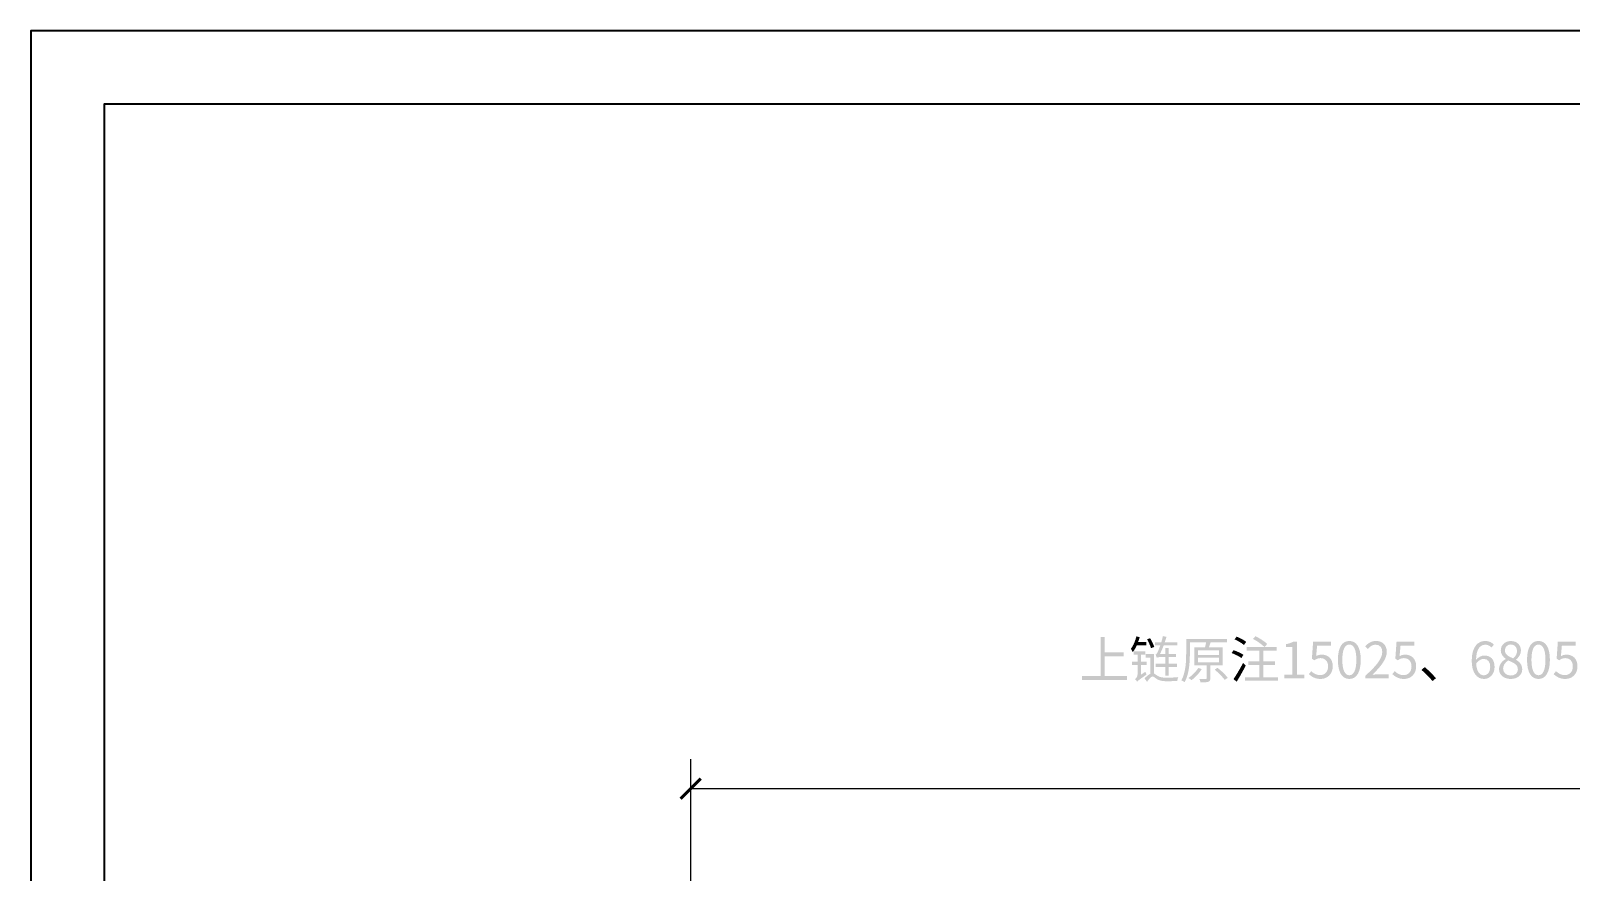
# Model space of a CAD drawing. Header units: millimetres. Extents: x -4600 to 229000, y -4300 to 19460.
# Drawn here: x 35400 to 43789, y 14875 to 19460 of the extents above; entities that cross this region are included whole.
import ezdxf

# ---------------------------------------------------------------- set-up
doc = ezdxf.new("R2010")
doc.units = ezdxf.units.MM
doc.header["$LTSCALE"] = 100
for name, color, linetype, lineweight in [('A-DIMS', 7, 'Continuous', 13), ('A-NOTE', 7, 'Continuous', 18), ('A-SHEET', 7, 'Continuous', 35)]:
    doc.layers.add(name, color=color, linetype=linetype, lineweight=lineweight)

# ---------------------------------------------------------------- blocks, each defined once
blk = doc.blocks.new('_ARCHTICK')
at = {"color": 0, "linetype": 'BYBLOCK', "const_width": 0.15}
blk.add_lwpolyline([(-0.5, -0.5), (0.5, 0.5)], dxfattribs=at)
blk = doc.blocks.new('*D10')
for p, q in [((-1006, 11550), (-1006, 13690.4)), ((-1006, 13530.4), (14020, 13530.4))]:
    blk.add_line(p, q)
at = {"layer": 'Defpoints'}
blk.add_point((-1006, 13530.4), dxfattribs=at)
at = {"layer": 'A-DIMS', "xscale": 110, "yscale": 110, "rotation": 180}
blk.add_blockref('_ARCHTICK', (-1006, 13530.4), dxfattribs=at)
blk = doc.blocks.new('SOURCE_DIMENSIONS')
at = {"layer": 'A-NOTE'}
blk.add_hatch(color=256, dxfattribs=at).paths.add_polyline_path([(1227.3, 14356.5), (1227.3, 14143.1), (1124.7, 14143.1), (1124.7, 14122.6), (1370, 14122.6), (1370, 14143.1), (1248.9, 14143.1), (1248.9, 14251.7), (1351.2, 14251.7), (1351.2, 14272.2), (1248.9, 14272.2), (1248.9, 14356.5), (1227.3, 14356.5)])
h = blk.add_hatch(color=256, dxfattribs=at)
edge = h.paths.add_edge_path()
edge.add_spline(control_points=[(1421.3, 14360), (1415, 14334.4), (1404.4, 14309), (1391, 14292.1)], knot_values=[0, 0, 0, 0, 1, 1, 1, 1], degree=3, periodic=0)
edge.add_spline(control_points=[(1391, 14292.1), (1394.6, 14287.7), (1400, 14278.2), (1401.4, 14273.8)], knot_values=[0, 0, 0, 0, 1, 1, 1, 1], degree=3, periodic=0)
edge.add_spline(control_points=[(1401.4, 14273.8), (1409.6, 14284.2), (1417, 14297), (1423.2, 14311.2)], knot_values=[0, 0, 0, 0, 1, 1, 1, 1], degree=3, periodic=0)
edge.add_line((1423.2, 14311.2), (1475.6, 14311.2))
edge.add_line((1475.6, 14311.2), (1475.6, 14329.5))
edge.add_line((1475.6, 14329.5), (1430.6, 14329.5))
edge.add_spline(control_points=[(1430.6, 14329.5), (1433.9, 14337.9), (1436.6, 14346.7), (1438.8, 14355.4)], knot_values=[0, 0, 0, 0, 1, 1, 1, 1], degree=3, periodic=0)
edge.add_line((1438.8, 14355.4), (1421.3, 14360))
h = blk.add_hatch(color=256, dxfattribs=at)
edge = h.paths.add_edge_path()
edge.add_line((1516.8, 14263.4), (1471.8, 14263.4))
edge.add_line((1471.8, 14263.4), (1471.8, 14244.6))
edge.add_line((1471.8, 14244.6), (1498, 14244.6))
edge.add_line((1498, 14244.6), (1498, 14156.7))
edge.add_spline(control_points=[(1498, 14156.7), (1487.9, 14152.1), (1476.7, 14142.3), (1465.8, 14130.8)], knot_values=[0, 0, 0, 0, 1, 1, 1, 1], degree=3, periodic=0)
edge.add_line((1465.8, 14130.8), (1479.2, 14112))
edge.add_spline(control_points=[(1479.2, 14112), (1489.8, 14127), (1501.5, 14141.5), (1509.2, 14141.5), (1514.6, 14141.5), (1522, 14134.4), (1531.3, 14128.1)], knot_values=[0, 0, 0, 0, 1, 1, 1, 2, 2, 2, 2], degree=3, periodic=0)
edge.add_spline(control_points=[(1531.3, 14128.1), (1545.7, 14118.8), (1562.4, 14115.3), (1585.3, 14115.3), (1601.7, 14115.3), (1629.5, 14116.1), (1644, 14116.9)], knot_values=[0, 0, 0, 0, 1, 1, 1, 2, 2, 2, 2], degree=3, periodic=0)
edge.add_spline(control_points=[(1644, 14116.9), (1644.2, 14122.6), (1646.7, 14132.5), (1648.9, 14137.9)], knot_values=[0, 0, 0, 0, 1, 1, 1, 1], degree=3, periodic=0)
edge.add_spline(control_points=[(1648.9, 14137.9), (1630.9, 14135.7), (1602.8, 14134.6), (1585.6, 14134.6), (1564.3, 14134.6), (1548.2, 14137.1), (1534.8, 14145.8), (1527.2, 14150.7), (1521.7, 14155.1), (1516.8, 14157.6)], knot_values=[0, 0, 0, 0, 1, 1, 1, 2, 2, 2, 3, 3, 3, 3], degree=3, periodic=0)
edge.add_line((1516.8, 14157.6), (1516.8, 14263.4))
edge = h.paths.add_edge_path(flags=0)
edge.add_line((1525.5, 14210.8), (1525.5, 14192.8))
edge.add_line((1525.5, 14192.8), (1578.5, 14192.8))
edge.add_line((1578.5, 14192.8), (1578.5, 14145.8))
edge.add_line((1578.5, 14145.8), (1596.8, 14145.8))
edge.add_line((1596.8, 14145.8), (1596.8, 14192.8))
edge.add_line((1596.8, 14192.8), (1642.9, 14192.8))
edge.add_line((1642.9, 14192.8), (1642.9, 14210.8))
edge.add_line((1642.9, 14210.8), (1596.8, 14210.8))
edge.add_line((1596.8, 14210.8), (1596.8, 14247.1))
edge.add_line((1596.8, 14247.1), (1636.9, 14247.1))
edge.add_line((1636.9, 14247.1), (1637.1, 14264.5))
edge.add_line((1637.1, 14264.5), (1596.8, 14264.5))
edge.add_line((1596.8, 14264.5), (1596.8, 14297.3))
edge.add_line((1596.8, 14297.3), (1578.5, 14297.3))
edge.add_line((1578.5, 14297.3), (1578.5, 14264.5))
edge.add_line((1578.5, 14264.5), (1549.8, 14264.5))
edge.add_spline(control_points=[(1549.8, 14264.5), (1556.7, 14278.2), (1563.5, 14293.7), (1569.7, 14310.4)], knot_values=[0, 0, 0, 0, 1, 1, 1, 1], degree=3, periodic=0)
edge.add_line((1569.7, 14310.4), (1644.2, 14310.4))
edge.add_line((1644.2, 14310.4), (1644.2, 14328.1))
edge.add_line((1644.2, 14328.1), (1576, 14328.1))
edge.add_spline(control_points=[(1576, 14328.1), (1579.3, 14337.9), (1582.3, 14347.7), (1585, 14357.3)], knot_values=[0, 0, 0, 0, 1, 1, 1, 1], degree=3, periodic=0)
edge.add_line((1585, 14357.3), (1565.4, 14361.4))
edge.add_spline(control_points=[(1565.4, 14361.4), (1563.2, 14350.2), (1560.2, 14338.7), (1556.9, 14328.1)], knot_values=[0, 0, 0, 0, 1, 1, 1, 1], degree=3, periodic=0)
edge.add_line((1556.9, 14328.1), (1523.1, 14328.1))
edge.add_line((1523.1, 14328.1), (1523.1, 14310.4))
edge.add_line((1523.1, 14310.4), (1550.9, 14310.4))
edge.add_spline(control_points=[(1550.9, 14310.4), (1546, 14295.6), (1541.1, 14283.9), (1538.9, 14279)], knot_values=[0, 0, 0, 0, 1, 1, 1, 1], degree=3, periodic=0)
edge.add_spline(control_points=[(1538.9, 14279), (1534.3, 14269.2), (1530.5, 14262.1), (1526.1, 14261)], knot_values=[0, 0, 0, 0, 1, 1, 1, 1], degree=3, periodic=0)
edge.add_spline(control_points=[(1526.1, 14261), (1528.3, 14256.1), (1531.3, 14247.1), (1532.1, 14243.2)], knot_values=[0, 0, 0, 0, 1, 1, 1, 1], degree=3, periodic=0)
edge.add_spline(control_points=[(1532.1, 14243.2), (1534.6, 14245.4), (1543, 14247.1), (1553.4, 14247.1)], knot_values=[0, 0, 0, 0, 1, 1, 1, 1], degree=3, periodic=0)
edge.add_line((1553.4, 14247.1), (1578.5, 14247.1))
edge.add_line((1578.5, 14247.1), (1578.5, 14210.8))
edge.add_line((1578.5, 14210.8), (1525.5, 14210.8))
h = blk.add_hatch(color=256, dxfattribs=at)
edge = h.paths.add_edge_path()
edge.add_spline(control_points=[(1479.4, 14344.2), (1487.6, 14329.2), (1496.9, 14308.7), (1500.7, 14295.6)], knot_values=[0, 0, 0, 0, 1, 1, 1, 1], degree=3, periodic=0)
edge.add_line((1500.7, 14295.6), (1518.5, 14302.2))
edge.add_spline(control_points=[(1518.5, 14302.2), (1514.4, 14315.3), (1504.8, 14334.9), (1496.1, 14349.9)], knot_values=[0, 0, 0, 0, 1, 1, 1, 1], degree=3, periodic=0)
edge.add_line((1496.1, 14349.9), (1479.4, 14344.2))
h = blk.add_hatch(color=256, dxfattribs=at)
edge = h.paths.add_edge_path()
edge.add_line((1737, 14300), (1737, 14201.5))
edge.add_line((1737, 14201.5), (1803.6, 14201.5))
edge.add_line((1803.6, 14201.5), (1803.6, 14131.9))
edge.add_spline(control_points=[(1803.6, 14131.9), (1803.6, 14128.6), (1802.5, 14127.6), (1798.4, 14127.3)], knot_values=[0, 0, 0, 0, 1, 1, 1, 1], degree=3, periodic=0)
edge.add_spline(control_points=[(1798.4, 14127.3), (1794.3, 14127.3), (1780.1, 14127.3), (1764, 14127.6)], knot_values=[0, 0, 0, 0, 1, 1, 1, 1], degree=3, periodic=0)
edge.add_spline(control_points=[(1764, 14127.6), (1766.7, 14122.4), (1769.5, 14114.7), (1770.3, 14109.5)], knot_values=[0, 0, 0, 0, 1, 1, 1, 1], degree=3, periodic=0)
edge.add_spline(control_points=[(1770.3, 14109.5), (1791.6, 14109.5), (1804.9, 14109.5), (1813.1, 14112.5), (1821.3, 14115.5), (1823.5, 14121), (1823.5, 14131.6)], knot_values=[0, 0, 0, 0, 1, 1, 1, 2, 2, 2, 2], degree=3, periodic=0)
edge.add_line((1823.5, 14131.6), (1823.5, 14201.5))
edge.add_line((1823.5, 14201.5), (1891.4, 14201.5))
edge.add_line((1891.4, 14201.5), (1891.4, 14300))
edge.add_line((1891.4, 14300), (1816.4, 14300))
edge.add_spline(control_points=[(1816.4, 14300), (1819.1, 14308.2), (1822.1, 14317.5), (1824.9, 14326.5)], knot_values=[0, 0, 0, 0, 1, 1, 1, 1], degree=3, periodic=0)
edge.add_line((1824.9, 14326.5), (1913.8, 14326.5))
edge.add_line((1913.8, 14326.5), (1913.8, 14345.6))
edge.add_line((1913.8, 14345.6), (1692.3, 14345.6))
edge.add_line((1692.3, 14345.6), (1692.3, 14266.4))
edge.add_spline(control_points=[(1692.3, 14266.4), (1692.3, 14223.6), (1690.1, 14163.3), (1666.1, 14120.5)], knot_values=[0, 0, 0, 0, 1, 1, 1, 1], degree=3, periodic=0)
edge.add_spline(control_points=[(1666.1, 14120.5), (1671, 14118.5), (1680, 14113.4), (1683.8, 14110.1)], knot_values=[0, 0, 0, 0, 1, 1, 1, 1], degree=3, periodic=0)
edge.add_spline(control_points=[(1683.8, 14110.1), (1708.9, 14154.8), (1712.4, 14221.1), (1712.4, 14266.4)], knot_values=[0, 0, 0, 0, 1, 1, 1, 1], degree=3, periodic=0)
edge.add_line((1712.4, 14266.4), (1712.4, 14326.5))
edge.add_line((1712.4, 14326.5), (1800.9, 14326.5))
edge.add_spline(control_points=[(1800.9, 14326.5), (1799.2, 14318.5), (1797, 14308.5), (1794.6, 14300)], knot_values=[0, 0, 0, 0, 1, 1, 1, 1], degree=3, periodic=0)
edge.add_line((1794.6, 14300), (1737, 14300))
edge = h.paths.add_edge_path(flags=0)
edge.add_spline(control_points=[(1757.7, 14187.6), (1745.2, 14167.1), (1725, 14146.4), (1704.5, 14133.3)], knot_values=[0, 0, 0, 0, 1, 1, 1, 1], degree=3, periodic=0)
edge.add_spline(control_points=[(1704.5, 14133.3), (1709.4, 14130.3), (1717.6, 14124.6), (1721.5, 14121.3)], knot_values=[0, 0, 0, 0, 1, 1, 1, 1], degree=3, periodic=0)
edge.add_spline(control_points=[(1721.5, 14121.3), (1741.4, 14136), (1762.9, 14158.9), (1777.4, 14181.9)], knot_values=[0, 0, 0, 0, 1, 1, 1, 1], degree=3, periodic=0)
edge.add_line((1777.4, 14181.9), (1757.7, 14187.6))
edge = h.paths.add_edge_path(flags=0)
edge.add_spline(control_points=[(1847.2, 14178.6), (1867.7, 14162.2), (1891.4, 14138.5), (1901.8, 14122.4)], knot_values=[0, 0, 0, 0, 1, 1, 1, 1], degree=3, periodic=0)
edge.add_line((1901.8, 14122.4), (1918.7, 14133.6))
edge.add_spline(control_points=[(1918.7, 14133.6), (1907.5, 14149.9), (1883.5, 14172.6), (1862.8, 14188.4)], knot_values=[0, 0, 0, 0, 1, 1, 1, 1], degree=3, periodic=0)
edge.add_line((1862.8, 14188.4), (1847.2, 14178.6))
h.paths.add_polyline_path([(1757.2, 14243.2), (1870.7, 14243.2), (1870.7, 14217.9), (1757.2, 14217.9), (1757.2, 14243.2)], flags=0)
h.paths.add_polyline_path([(1757.2, 14283.6), (1870.7, 14283.6), (1870.7, 14258.8), (1757.2, 14258.8), (1757.2, 14283.6)], flags=0)
h = blk.add_hatch(color=256, dxfattribs=at)
edge = h.paths.add_edge_path()
edge.add_spline(control_points=[(1955.6, 14343.4), (1974.1, 14335.7), (1996.2, 14322.6), (2007.1, 14312.8)], knot_values=[0, 0, 0, 0, 1, 1, 1, 1], degree=3, periodic=0)
edge.add_line((2007.1, 14312.8), (2019.1, 14329.7))
edge.add_spline(control_points=[(2019.1, 14329.7), (2007.7, 14339.6), (1985, 14351.6), (1966.7, 14358.4)], knot_values=[0, 0, 0, 0, 1, 1, 1, 1], degree=3, periodic=0)
edge.add_line((1966.7, 14358.4), (1955.6, 14343.4))
h = blk.add_hatch(color=256, dxfattribs=at)
edge = h.paths.add_edge_path()
edge.add_line((2021.6, 14301.6), (2021.6, 14282))
edge.add_line((2021.6, 14282), (2091.4, 14282))
edge.add_line((2091.4, 14282), (2091.4, 14223.6))
edge.add_line((2091.4, 14223.6), (2031.7, 14223.6))
edge.add_line((2031.7, 14223.6), (2031.7, 14203.7))
edge.add_line((2031.7, 14203.7), (2091.4, 14203.7))
edge.add_line((2091.4, 14203.7), (2091.4, 14137.4))
edge.add_line((2091.4, 14137.4), (2012.3, 14137.4))
edge.add_line((2012.3, 14137.4), (2012.3, 14118))
edge.add_line((2012.3, 14118), (2191.8, 14118))
edge.add_line((2191.8, 14118), (2191.8, 14137.4))
edge.add_line((2191.8, 14137.4), (2112.4, 14137.4))
edge.add_line((2112.4, 14137.4), (2112.4, 14203.7))
edge.add_line((2112.4, 14203.7), (2176, 14203.7))
edge.add_line((2176, 14203.7), (2176, 14223.6))
edge.add_line((2176, 14223.6), (2112.4, 14223.6))
edge.add_line((2112.4, 14223.6), (2112.4, 14282))
edge.add_line((2112.4, 14282), (2185.8, 14282))
edge.add_line((2185.8, 14282), (2185.8, 14301.6))
edge.add_line((2185.8, 14301.6), (2119.5, 14301.6))
edge.add_line((2119.5, 14301.6), (2133.5, 14318.5))
edge.add_spline(control_points=[(2133.5, 14318.5), (2120.1, 14331.9), (2092.3, 14349.9), (2069.6, 14361.1)], knot_values=[0, 0, 0, 0, 1, 1, 1, 1], degree=3, periodic=0)
edge.add_line((2069.6, 14361.1), (2056.5, 14345.8))
edge.add_spline(control_points=[(2056.5, 14345.8), (2078.9, 14334.1), (2105.4, 14315.5), (2118.5, 14301.6)], knot_values=[0, 0, 0, 0, 1, 1, 1, 1], degree=3, periodic=0)
edge.add_line((2118.5, 14301.6), (2021.6, 14301.6))
h = blk.add_hatch(color=256, dxfattribs=at)
edge = h.paths.add_edge_path()
edge.add_line((1396.8, 14222), (1396.8, 14204))
edge.add_line((1396.8, 14204), (1427.6, 14204))
edge.add_line((1427.6, 14204), (1427.6, 14153.2))
edge.add_spline(control_points=[(1427.6, 14153.2), (1427.6, 14140.1), (1418.9, 14130.8), (1413.9, 14127)], knot_values=[0, 0, 0, 0, 1, 1, 1, 1], degree=3, periodic=0)
edge.add_spline(control_points=[(1413.9, 14127), (1417.5, 14123.7), (1423, 14116.9), (1424.9, 14112.8)], knot_values=[0, 0, 0, 0, 1, 1, 1, 1], degree=3, periodic=0)
edge.add_spline(control_points=[(1424.9, 14112.8), (1428.7, 14117.7), (1435.2, 14122.9), (1476.4, 14151.3)], knot_values=[0, 0, 0, 0, 1, 1, 1, 1], degree=3, periodic=0)
edge.add_spline(control_points=[(1476.4, 14151.3), (1474.5, 14155.1), (1471.8, 14162.2), (1470.4, 14167.1)], knot_values=[0, 0, 0, 0, 1, 1, 1, 1], degree=3, periodic=0)
edge.add_line((1470.4, 14167.1), (1446.4, 14151.3))
edge.add_line((1446.4, 14151.3), (1446.4, 14204))
edge.add_line((1446.4, 14204), (1476.7, 14204))
edge.add_line((1476.7, 14204), (1476.7, 14222))
edge.add_line((1476.7, 14222), (1446.4, 14222))
edge.add_line((1446.4, 14222), (1446.4, 14260.4))
edge.add_line((1446.4, 14260.4), (1470.7, 14260.4))
edge.add_line((1470.7, 14260.4), (1470.7, 14278.4))
edge.add_line((1470.7, 14278.4), (1406, 14278.4))
edge.add_line((1406, 14278.4), (1406, 14260.4))
edge.add_line((1406, 14260.4), (1427.6, 14260.4))
edge.add_line((1427.6, 14260.4), (1427.6, 14222))
edge.add_line((1427.6, 14222), (1396.8, 14222))
h = blk.add_hatch(color=256, dxfattribs=at)
edge = h.paths.add_edge_path()
edge.add_spline(control_points=[(1939.7, 14268.9), (1958.6, 14262.3), (1981.5, 14250.6), (1992.9, 14241.6)], knot_values=[0, 0, 0, 0, 1, 1, 1, 1], degree=3, periodic=0)
edge.add_line((1992.9, 14241.6), (2004.1, 14259.1))
edge.add_spline(control_points=[(2004.1, 14259.1), (1992.4, 14267.8), (1968.7, 14278.7), (1950.4, 14284.7)], knot_values=[0, 0, 0, 0, 1, 1, 1, 1], degree=3, periodic=0)
edge.add_line((1950.4, 14284.7), (1939.7, 14268.9))
h = blk.add_hatch(color=256, dxfattribs=at)
edge = h.paths.add_edge_path()
edge.add_line((2226.2, 14131.4), (2335.9, 14131.4))
edge.add_line((2335.9, 14131.4), (2335.9, 14152.1))
edge.add_line((2335.9, 14152.1), (2295.8, 14152.1))
edge.add_line((2295.8, 14152.1), (2295.8, 14331.4))
edge.add_line((2295.8, 14331.4), (2276.7, 14331.4))
edge.add_spline(control_points=[(2276.7, 14331.4), (2265.8, 14325.1), (2253, 14320.5), (2235.2, 14317.2)], knot_values=[0, 0, 0, 0, 1, 1, 1, 1], degree=3, periodic=0)
edge.add_line((2235.2, 14317.2), (2235.2, 14301.4))
edge.add_line((2235.2, 14301.4), (2271, 14301.4))
edge.add_line((2271, 14301.4), (2271, 14152.1))
edge.add_line((2271, 14152.1), (2226.2, 14152.1))
edge.add_line((2226.2, 14152.1), (2226.2, 14131.4))
h = blk.add_hatch(color=256, dxfattribs=at)
edge = h.paths.add_edge_path()
edge.add_spline(control_points=[(2425.1, 14127.8), (2458.7, 14127.8), (2490.6, 14152.7), (2490.6, 14196.3), (2490.6, 14240.5), (2463.3, 14260.2), (2430.3, 14260.2), (2418.3, 14260.2), (2409.3, 14257.2), (2400.3, 14252.2)], knot_values=[0, 0, 0, 0, 1, 1, 1, 2, 2, 2, 3, 3, 3, 3], degree=3, periodic=0)
edge.add_line((2400.3, 14252.2), (2405.5, 14310.1))
edge.add_line((2405.5, 14310.1), (2480.8, 14310.1))
edge.add_line((2480.8, 14310.1), (2480.8, 14331.4))
edge.add_line((2480.8, 14331.4), (2383.7, 14331.4))
edge.add_line((2383.7, 14331.4), (2377.1, 14238.1))
edge.add_line((2377.1, 14238.1), (2390.5, 14229.6))
edge.add_spline(control_points=[(2390.5, 14229.6), (2401.9, 14237.2), (2410.4, 14241.3), (2423.8, 14241.3), (2448.9, 14241.3), (2465.2, 14224.4), (2465.2, 14195.8), (2465.2, 14166.6), (2446.4, 14148.6), (2422.7, 14148.6), (2399.5, 14148.6), (2384.8, 14159.2), (2373.6, 14170.7)], knot_values=[0, 0, 0, 0, 1, 1, 1, 2, 2, 2, 3, 3, 3, 4, 4, 4, 4], degree=3, periodic=0)
edge.add_line((2373.6, 14170.7), (2361, 14154.3))
edge.add_spline(control_points=[(2361, 14154.3), (2374.7, 14140.9), (2393.8, 14127.8), (2425.1, 14127.8)], knot_values=[0, 0, 0, 0, 1, 1, 1, 1], degree=3, periodic=0)
h = blk.add_hatch(color=256, dxfattribs=at)
edge = h.paths.add_edge_path()
edge.add_spline(control_points=[(2580.9, 14127.8), (2618.9, 14127.8), (2643.1, 14162.2), (2643.1, 14232.1), (2643.1, 14301.4), (2618.9, 14334.9), (2580.9, 14334.9), (2542.7, 14334.9), (2518.7, 14301.4), (2518.7, 14232.1), (2518.7, 14162.2), (2542.7, 14127.8), (2580.9, 14127.8)], knot_values=[0, 0, 0, 0, 1, 1, 1, 2, 2, 2, 3, 3, 3, 4, 4, 4, 4], degree=3, periodic=0)
edge = h.paths.add_edge_path(flags=0)
edge.add_spline(control_points=[(2580.9, 14148), (2558.3, 14148), (2542.7, 14173.4), (2542.7, 14232.1), (2542.7, 14290.4), (2558.3, 14315.3), (2580.9, 14315.3), (2603.6, 14315.3), (2619.1, 14290.4), (2619.1, 14232.1), (2619.1, 14173.4), (2603.6, 14148), (2580.9, 14148)], knot_values=[0, 0, 0, 0, 1, 1, 1, 2, 2, 2, 3, 3, 3, 4, 4, 4, 4], degree=3, periodic=0)
h = blk.add_hatch(color=256, dxfattribs=at)
edge = h.paths.add_edge_path()
edge.add_line((2668.5, 14131.4), (2794.3, 14131.4))
edge.add_line((2794.3, 14131.4), (2794.3, 14152.9))
edge.add_line((2794.3, 14152.9), (2738.9, 14152.9))
edge.add_spline(control_points=[(2738.9, 14152.9), (2728.8, 14152.9), (2716.5, 14151.8), (2706.2, 14151)], knot_values=[0, 0, 0, 0, 1, 1, 1, 1], degree=3, periodic=0)
edge.add_spline(control_points=[(2706.2, 14151), (2753.1, 14195.5), (2784.8, 14236.1), (2784.8, 14276.3), (2784.8, 14311.7), (2762.1, 14334.9), (2726.4, 14334.9), (2701, 14334.9), (2683.5, 14323.5), (2667.4, 14305.7)], knot_values=[0, 0, 0, 0, 1, 1, 1, 2, 2, 2, 3, 3, 3, 3], degree=3, periodic=0)
edge.add_line((2667.4, 14305.7), (2681.9, 14291.5))
edge.add_spline(control_points=[(2681.9, 14291.5), (2693.1, 14304.9), (2707, 14314.7), (2723.4, 14314.7), (2748.2, 14314.7), (2760.2, 14298.1), (2760.2, 14275.2), (2760.2, 14240.8), (2731.3, 14200.9), (2668.5, 14146.1)], knot_values=[0, 0, 0, 0, 1, 1, 1, 2, 2, 2, 3, 3, 3, 3], degree=3, periodic=0)
edge.add_line((2668.5, 14146.1), (2668.5, 14131.4))
h = blk.add_hatch(color=256, dxfattribs=at)
edge = h.paths.add_edge_path()
edge.add_spline(control_points=[(2879.4, 14127.8), (2913, 14127.8), (2944.9, 14152.7), (2944.9, 14196.3), (2944.9, 14240.5), (2917.6, 14260.2), (2884.6, 14260.2), (2872.6, 14260.2), (2863.6, 14257.2), (2854.6, 14252.2)], knot_values=[0, 0, 0, 0, 1, 1, 1, 2, 2, 2, 3, 3, 3, 3], degree=3, periodic=0)
edge.add_line((2854.6, 14252.2), (2859.8, 14310.1))
edge.add_line((2859.8, 14310.1), (2935.1, 14310.1))
edge.add_line((2935.1, 14310.1), (2935.1, 14331.4))
edge.add_line((2935.1, 14331.4), (2838, 14331.4))
edge.add_line((2838, 14331.4), (2831.4, 14238.1))
edge.add_line((2831.4, 14238.1), (2844.8, 14229.6))
edge.add_spline(control_points=[(2844.8, 14229.6), (2856.2, 14237.2), (2864.7, 14241.3), (2878.1, 14241.3), (2903.2, 14241.3), (2919.5, 14224.4), (2919.5, 14195.8), (2919.5, 14166.6), (2900.7, 14148.6), (2877, 14148.6), (2853.8, 14148.6), (2839.1, 14159.2), (2827.9, 14170.7)], knot_values=[0, 0, 0, 0, 1, 1, 1, 2, 2, 2, 3, 3, 3, 4, 4, 4, 4], degree=3, periodic=0)
edge.add_line((2827.9, 14170.7), (2815.3, 14154.3))
edge.add_spline(control_points=[(2815.3, 14154.3), (2829, 14140.9), (2848.1, 14127.8), (2879.4, 14127.8)], knot_values=[0, 0, 0, 0, 1, 1, 1, 1], degree=3, periodic=0)
h = blk.add_hatch(color=256, dxfattribs=at)
edge = h.paths.add_edge_path()
edge.add_spline(control_points=[(3314.4, 14127.8), (3345.5, 14127.8), (3371.9, 14154), (3371.9, 14192.8), (3371.9, 14234.8), (3350.1, 14255.5), (3316.3, 14255.5), (3300.7, 14255.5), (3283.3, 14246.5), (3271, 14231.5)], knot_values=[0, 0, 0, 0, 1, 1, 1, 2, 2, 2, 3, 3, 3, 3], degree=3, periodic=0)
edge.add_spline(control_points=[(3271, 14231.5), (3272.1, 14293.4), (3294.7, 14314.5), (3322.5, 14314.5), (3334.6, 14314.5), (3346.6, 14308.5), (3354.2, 14299.2)], knot_values=[0, 0, 0, 0, 1, 1, 1, 2, 2, 2, 2], degree=3, periodic=0)
edge.add_line((3354.2, 14299.2), (3368.4, 14314.5))
edge.add_spline(control_points=[(3368.4, 14314.5), (3357.2, 14326.5), (3342.2, 14334.9), (3321.5, 14334.9), (3282.7, 14334.9), (3247.5, 14305.2), (3247.5, 14226.9), (3247.5, 14160.8), (3276.2, 14127.8), (3314.4, 14127.8)], knot_values=[0, 0, 0, 0, 1, 1, 1, 2, 2, 2, 3, 3, 3, 3], degree=3, periodic=0)
edge = h.paths.add_edge_path(flags=0)
edge.add_spline(control_points=[(3271.5, 14211.6), (3284.6, 14230.1), (3299.9, 14237), (3312.2, 14237), (3336.5, 14237), (3348.2, 14219.8), (3348.2, 14192.8), (3348.2, 14165.5), (3333.5, 14147.5), (3314.4, 14147.5), (3289.3, 14147.5), (3274.3, 14170.1), (3271.5, 14211.6)], knot_values=[0, 0, 0, 0, 1, 1, 1, 2, 2, 2, 3, 3, 3, 4, 4, 4, 4], degree=3, periodic=0)
h = blk.add_hatch(color=256, dxfattribs=at)
edge = h.paths.add_edge_path()
edge.add_spline(control_points=[(3460.1, 14127.8), (3497.4, 14127.8), (3522.5, 14150.5), (3522.5, 14179.4), (3522.5, 14207), (3506.4, 14222), (3489, 14232.1)], knot_values=[0, 0, 0, 0, 1, 1, 1, 2, 2, 2, 2], degree=3, periodic=0)
edge.add_line((3489, 14232.1), (3489, 14233.4))
edge.add_spline(control_points=[(3489, 14233.4), (3500.7, 14242.7), (3515.5, 14260.7), (3515.5, 14281.7), (3515.5, 14312.5), (3494.7, 14334.4), (3460.6, 14334.4), (3429.5, 14334.4), (3405.8, 14313.9), (3405.8, 14283.6), (3405.8, 14262.6), (3418.3, 14247.6), (3432.8, 14237.5)], knot_values=[0, 0, 0, 0, 1, 1, 1, 2, 2, 2, 3, 3, 3, 4, 4, 4, 4], degree=3, periodic=0)
edge.add_line((3432.8, 14237.5), (3432.8, 14236.4))
edge.add_spline(control_points=[(3432.8, 14236.4), (3414.5, 14226.6), (3396.2, 14207.8), (3396.2, 14181), (3396.2, 14150.2), (3423, 14127.8), (3460.1, 14127.8)], knot_values=[0, 0, 0, 0, 1, 1, 1, 2, 2, 2, 2], degree=3, periodic=0)
edge = h.paths.add_edge_path(flags=0)
edge.add_spline(control_points=[(3460.3, 14146.4), (3436.3, 14146.4), (3418.3, 14161.9), (3418.3, 14183.2), (3418.3, 14202.3), (3429.8, 14218.1), (3445.9, 14228.5)], knot_values=[0, 0, 0, 0, 1, 1, 1, 2, 2, 2, 2], degree=3, periodic=0)
edge.add_spline(control_points=[(3445.9, 14228.5), (3474.3, 14217), (3498.8, 14207.2), (3498.8, 14180.2), (3498.8, 14160.3), (3483.5, 14146.4), (3460.3, 14146.4)], knot_values=[0, 0, 0, 0, 1, 1, 1, 2, 2, 2, 2], degree=3, periodic=0)
edge = h.paths.add_edge_path(flags=0)
edge.add_spline(control_points=[(3473.7, 14240), (3450, 14249.2), (3428.4, 14259.9), (3428.4, 14283.6), (3428.4, 14303), (3441.8, 14315.8), (3460.3, 14315.8), (3481.6, 14315.8), (3494.2, 14300.3), (3494.2, 14280.3), (3494.2, 14265.6), (3487.1, 14252), (3473.7, 14240)], knot_values=[0, 0, 0, 0, 1, 1, 1, 2, 2, 2, 3, 3, 3, 4, 4, 4, 4], degree=3, periodic=0)
h = blk.add_hatch(color=256, dxfattribs=at)
edge = h.paths.add_edge_path()
edge.add_spline(control_points=[(3610.9, 14127.8), (3648.9, 14127.8), (3673.2, 14162.2), (3673.2, 14232.1), (3673.2, 14301.4), (3648.9, 14334.9), (3610.9, 14334.9), (3572.7, 14334.9), (3548.7, 14301.4), (3548.7, 14232.1), (3548.7, 14162.2), (3572.7, 14127.8), (3610.9, 14127.8)], knot_values=[0, 0, 0, 0, 1, 1, 1, 2, 2, 2, 3, 3, 3, 4, 4, 4, 4], degree=3, periodic=0)
edge = h.paths.add_edge_path(flags=0)
edge.add_spline(control_points=[(3610.9, 14148), (3588.3, 14148), (3572.7, 14173.4), (3572.7, 14232.1), (3572.7, 14290.4), (3588.3, 14315.3), (3610.9, 14315.3), (3633.6, 14315.3), (3649.1, 14290.4), (3649.1, 14232.1), (3649.1, 14173.4), (3633.6, 14148), (3610.9, 14148)], knot_values=[0, 0, 0, 0, 1, 1, 1, 2, 2, 2, 3, 3, 3, 4, 4, 4, 4], degree=3, periodic=0)
h = blk.add_hatch(color=256, dxfattribs=at)
edge = h.paths.add_edge_path()
edge.add_spline(control_points=[(3758, 14127.8), (3791.6, 14127.8), (3823.5, 14152.7), (3823.5, 14196.3), (3823.5, 14240.5), (3796.2, 14260.2), (3763.2, 14260.2), (3751.2, 14260.2), (3742.2, 14257.2), (3733.2, 14252.2)], knot_values=[0, 0, 0, 0, 1, 1, 1, 2, 2, 2, 3, 3, 3, 3], degree=3, periodic=0)
edge.add_line((3733.2, 14252.2), (3738.4, 14310.1))
edge.add_line((3738.4, 14310.1), (3813.7, 14310.1))
edge.add_line((3813.7, 14310.1), (3813.7, 14331.4))
edge.add_line((3813.7, 14331.4), (3716.5, 14331.4))
edge.add_line((3716.5, 14331.4), (3710, 14238.1))
edge.add_line((3710, 14238.1), (3723.4, 14229.6))
edge.add_spline(control_points=[(3723.4, 14229.6), (3734.8, 14237.2), (3743.3, 14241.3), (3756.7, 14241.3), (3781.8, 14241.3), (3798.1, 14224.4), (3798.1, 14195.8), (3798.1, 14166.6), (3779.3, 14148.6), (3755.6, 14148.6), (3732.4, 14148.6), (3717.6, 14159.2), (3706.4, 14170.7)], knot_values=[0, 0, 0, 0, 1, 1, 1, 2, 2, 2, 3, 3, 3, 4, 4, 4, 4], degree=3, periodic=0)
edge.add_line((3706.4, 14170.7), (3693.9, 14154.3))
edge.add_spline(control_points=[(3693.9, 14154.3), (3707.5, 14140.9), (3726.6, 14127.8), (3758, 14127.8)], knot_values=[0, 0, 0, 0, 1, 1, 1, 1], degree=3, periodic=0)
h = blk.add_hatch(color=256, dxfattribs=at)
edge = h.paths.add_edge_path()
edge.add_line((1950.1, 14127), (1967.3, 14113.1))
edge.add_spline(control_points=[(1967.3, 14113.1), (1983.4, 14138.5), (2002.5, 14172.6), (2017, 14201.5)], knot_values=[0, 0, 0, 0, 1, 1, 1, 1], degree=3, periodic=0)
edge.add_line((2017, 14201.5), (2001.9, 14214.9))
edge.add_spline(control_points=[(2001.9, 14214.9), (1986.1, 14184), (1964.6, 14148), (1950.1, 14127)], knot_values=[0, 0, 0, 0, 1, 1, 1, 1], degree=3, periodic=0)
h = blk.add_hatch(color=256, dxfattribs=at)
edge = h.paths.add_edge_path()
edge.add_line((3033.9, 14116.1), (3052.4, 14131.9))
edge.add_spline(control_points=[(3052.4, 14131.9), (3035.5, 14151.8), (3010.9, 14176.7), (2991.3, 14192.5)], knot_values=[0, 0, 0, 0, 1, 1, 1, 1], degree=3, periodic=0)
edge.add_line((2991.3, 14192.5), (2973.6, 14176.9))
edge.add_spline(control_points=[(2973.6, 14176.9), (2992.9, 14161.1), (3016.4, 14137.6), (3033.9, 14116.1)], knot_values=[0, 0, 0, 0, 1, 1, 1, 1], degree=3, periodic=0)
blk.add_blockref('*D10', (0, 0))
blk = doc.blocks.new('PLAN_DIMENSIONS')
blk.add_blockref('SOURCE_DIMENSIONS', (0, 0))
blk = doc.blocks.new('A02_SHEET')
at = {"layer": 'A-SHEET'}
for points in [[(-4600, -4300), (29000, -4300), (29000, 19460), (-4600, 19460)], [(-4200, -3900), (28600, -3900), (28600, 19060), (-4200, 19060)]]:
    blk.add_lwpolyline(points, close=True, dxfattribs=at)
blk.add_blockref('PLAN_DIMENSIONS', (0, 1800))

msp = doc.modelspace()

# ---------------------------------------------------------------- block references
msp.add_blockref('A02_SHEET', (40000, 0))

doc.saveas('drawing.dxf')
